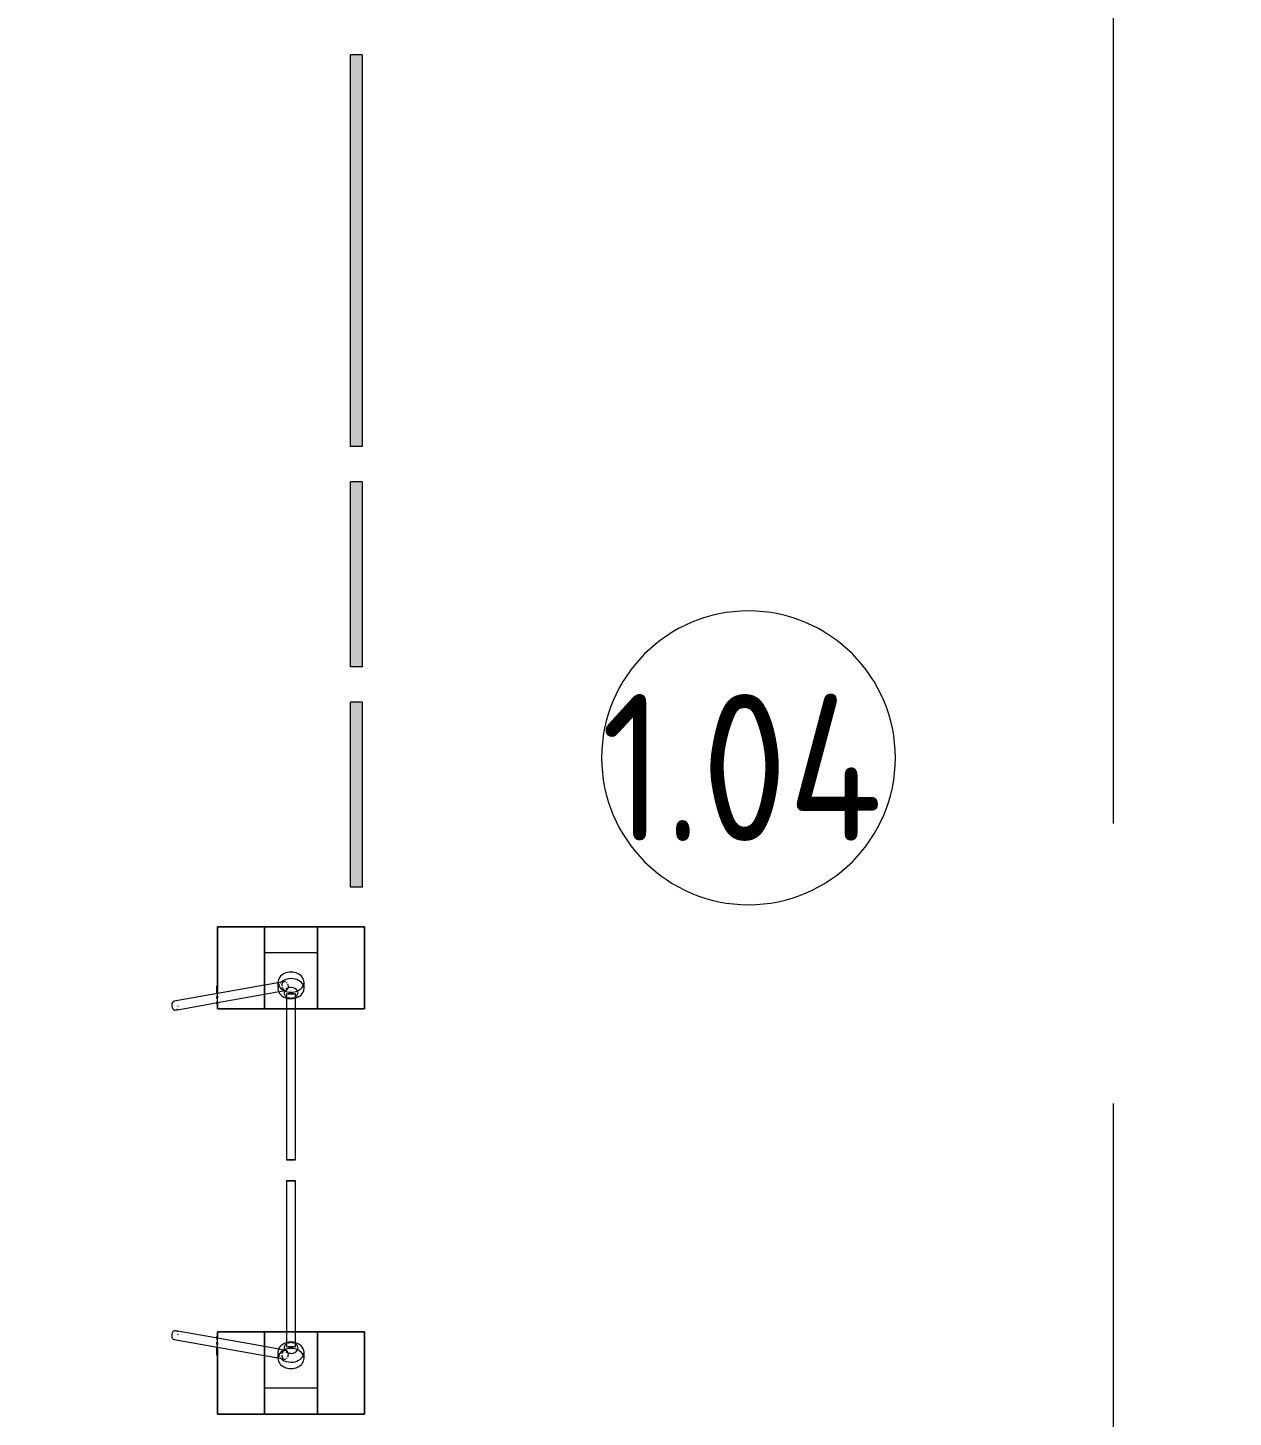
# Model space of a CAD drawing. Header units: millimetres. Extents: x -249154 to 415037, y -45458 to 354837.
# Drawn here: x 8879 to 12982, y 95182 to 99911 of the extents above; entities that cross this region are included whole.
import ezdxf

# ---------------------------------------------------------------- set-up
doc = ezdxf.new("R2010")
doc.units = ezdxf.units.MM
doc.linetypes.add('Осевая', pattern=[6350, 1270, -952.5, 3175, -952.5])
for name, color, linetype, lineweight in [('A-AREA-IDEN', 7, 'Continuous', 9), ('A-GENM', 7, 'Continuous', 9), ('I-WALL', 7, 'Continuous', 5), ('Оси-2', 7, 'Осевая', 9)]:
    doc.layers.add(name, color=color, linetype=linetype, lineweight=lineweight)
doc.layers.add('A-AREA-PATT-1', color=7, linetype='Continuous', lineweight=5, true_color=0xa5bae0, transparency=1)
doc.layers.add('M-EQPM-1', color=7, linetype='Continuous', lineweight=9, true_color=0xb2b2b2)
doc.styles.add('GOST Common', font='', dxfattribs={"width": 0.9, "height": 500})
doc.styles.get('GOST Common').set_extended_font_data('GOST Common')

# ---------------------------------------------------------------- blocks, each defined once
blk = doc.blocks.new('Gotschlich_Турникет-трипод_Тумбовый_Modul_Cross _R18 - Modul Cross 2-Arm-31992132-Объем проектирования 1 этажа')
at = {"layer": 'A-GENM'}
for p, q in [((83, -250), (86.2, -250)), ((91.3, -250), (90.7, -250))]:
    blk.add_line(p, q, dxfattribs=at)
at = {"layer": 'M-EQPM-1'}
for p, q in [((-140, 250), (-140, 90)), ((-140, 90), (-140, 250)), ((-140, 250), (140, 250)), ((140, 250), (-140, 250)), ((140, 250), (140, 90)), ((140, 90), (140, 250)), ((-50.7, 90), (-140, 90)), ((-140, 90), (140, 90)), ((-140, 90), (-140, -90)), ((-140, 90), (-140, -90)), ((-140, -90), (-140, 90)), ((-140, 90), (-140, -90)), ((-140, 90), (140, 90)), ((-140, 90), (140, 90)), ((-140, -90), (-140, 90)), ((-140, 90), (-140, -90)), ((-140, 90), (140, 90)), ((-140, 90), (140, 90)), ((-140, 90), (140, 90)), ((-140, 90), (140, 90)), ((140, 90), (-50.7, 90)), ((-50.7, 90), (-50.7, -90)), ((140, -90), (140, 90)), ((140, -90), (140, 90)), ((140, 90), (140, -90)), ((140, -90), (140, 90)), ((140, 90), (140, -90)), ((70.8, 44.5), (49, 44.5)), ((94.8, 15), (88.7, 15)), ((140, 15), (94.8, 15)), ((653.7, 15), (140, 15)), ((47.1, -22.8), (50.9, -43.8)), ((49, -44.5), (70.8, -44.5)), ((50.9, -43.8), (59.1, -90)), ((77.3, -21.3), (76.7, -17.5)), ((78.6, -28.6), (77.7, -23.4)), ((80.4, -38.5), (79, -30.4)), ((89.6, -90), (80.9, -41)), ((88.7, -15), (94.8, -15)), ((94.8, -15), (140, -15)), ((140, -15), (653.7, -15)), ((140, -90), (-140, -90)), ((-140, -90), (-50.7, -90)), ((-140, -90), (140, -90)), ((140, -90), (-140, -90)), ((-140, -90), (140, -90)), ((140, -90), (-140, -90)), ((-140, -250), (-140, -90)), ((-140, -90), (-140, -250)), ((-140, -90), (59.2, -90)), ((-140, -90), (140, -90)), ((-50.7, -90), (140, -90)), ((59.1, -90), (87.7, -250)), ((64.5, -90), (67.3, -90)), ((67.8, -90), (71, -90)), ((71.6, -90), (74.9, -90)), ((75.6, -90), (78.8, -90)), ((79.4, -90), (82.4, -90)), ((83, -90), (85.4, -90)), ((89.1, -90), (140, -90)), ((118.2, -250), (89.6, -90)), ((140, -250), (140, -90)), ((140, -90), (140, -250)), ((-140, -250), (64.5, -250)), ((140, -250), (-140, -250)), ((63.6, -250), (60.8, -250)), ((60.8, -250), (63.6, -250)), ((60.8, -250), (60.8, -252)), ((63.6, -252), (60.8, -252)), ((60.8, -252), (63.6, -252)), ((64.9, -250), (62.5, -250)), ((62.5, -250), (65.8, -250)), ((62.5, -250), (62.5, -252)), ((65.8, -252), (62.5, -252)), ((62.5, -252), (64.9, -252)), ((63.6, -250), (65.8, -250)), ((63.6, -250), (63.6, -252)), ((65.8, -252), (63.6, -252)), ((63.9, -250), (65.6, -250)), ((63.9, -250), (63.9, -252)), ((65.6, -252), (63.9, -252)), ((65.7, -250), (64.5, -250)), ((64.5, -250), (64.5, -252)), ((64.5, -252), (65.7, -252)), ((65.6, -250), (64.9, -250)), ((64.9, -250), (64.9, -252)), ((64.9, -252), (65.6, -252)), ((65.6, -250), (65.7, -250)), ((66.4, -250), (65.6, -250)), ((65.7, -252), (65.6, -252)), ((65.6, -252), (66.4, -252)), ((65.7, -250), (67.2, -250)), ((65.7, -250), (65.7, -252)), ((67.2, -252), (65.7, -252)), ((65.8, -250), (78.2, -250)), ((65.8, -250), (65.8, -252)), ((78.2, -252), (65.8, -252)), ((78.2, -250), (66.4, -250)), ((66.4, -252), (78.2, -252)), ((67.2, -250), (78.2, -250)), ((77.5, -250), (67.2, -250)), ((67.2, -250), (77.5, -250)), ((67.2, -250), (67.2, -252)), ((67.2, -250), (73, -250)), ((76.7, -250), (67.2, -250)), ((67.2, -250), (77.5, -250)), ((77.5, -252), (67.2, -252)), ((67.2, -252), (77.5, -252)), ((78.2, -252), (67.2, -252)), ((67.2, -252), (76.7, -252)), ((73, -252), (67.2, -252)), ((69.5, -250), (68.9, -250)), ((68.9, -250), (68.9, -252)), ((68.9, -252), (69.5, -252)), ((69.8, -250), (69.5, -250)), ((69.5, -250), (69.5, -252)), ((69.5, -252), (70.9, -252)), ((70.3, -250), (69.8, -250)), ((70.9, -250), (70.3, -250)), ((78.2, -250), (70.9, -250)), ((70.9, -252), (78.2, -252)), ((73, -250), (74.2, -250)), ((73, -250), (73, -252)), ((74.2, -252), (73, -252)), ((74.2, -250), (75, -250)), ((75, -252), (74.2, -252)), ((75, -250), (78.2, -250)), ((75, -250), (75, -252)), ((78.2, -252), (75, -252)), ((78.1, -250), (76.7, -250)), ((76.7, -250), (76.7, -252)), ((76.7, -252), (78.1, -252)), ((77.5, -250), (77.9, -250)), ((77.5, -252), (77.5, -250)), ((78.3, -252), (77.5, -252)), ((77.9, -250), (78.3, -250)), ((78.6, -250), (77.9, -250)), ((77.9, -250), (77.9, -252)), ((77.9, -252), (78.6, -252)), ((80, -250), (78.1, -250)), ((78.1, -252), (80, -252)), ((78.2, -250), (79.3, -250)), ((78.2, -252), (78.2, -250)), ((79.3, -252), (78.2, -252)), ((78.3, -250), (79, -250)), ((79, -252), (78.3, -252)), ((80.3, -250), (78.6, -250)), ((78.6, -252), (80.3, -252)), ((79.3, -250), (79.3, -252)), ((80, -250), (80, -252)), ((80.3, -250), (83.1, -250)), ((83.1, -250), (80.3, -250)), ((80.3, -250), (80.3, -252)), ((80.3, -250), (80.3, -252)), ((80.3, -250), (88.1, -250)), ((80.3, -252), (83.1, -252)), ((83.1, -252), (80.3, -252)), ((81.4, -250), (81.4, -252)), ((86.3, -250), (83, -250)), ((83, -250), (86.2, -250)), ((83, -250), (83, -252)), ((86.2, -252), (83, -252)), ((83, -252), (86.3, -252)), ((83.1, -250), (83.1, -252)), ((86.2, -252), (86.2, -250)), ((86.9, -250), (86.3, -250)), ((86.3, -250), (86.3, -252)), ((86.3, -252), (86.9, -252)), ((86.9, -250), (86.9, -252)), ((88.3, -250), (87.5, -250)), ((87.5, -250), (87.5, -252)), ((87.5, -252), (88.3, -252)), ((87.7, -250), (114, -397.6)), ((89.2, -250), (88.3, -250)), ((88.3, -250), (88.3, -252)), ((88.3, -252), (89.2, -252)), ((90.1, -250), (89.2, -250)), ((89.2, -250), (89.2, -252)), ((89.2, -252), (90.1, -252)), ((90.1, -252), (90.1, -250)), ((91.3, -250), (90.7, -250)), ((90.7, -250), (90.7, -252)), ((90.7, -252), (91.3, -252)), ((91.3, -250), (91.3, -252)), ((91.5, -250), (91.5, -252)), ((93.7, -250), (93.7, -252)), ((94.6, -250), (94.6, -252)), ((96.9, -250), (96.9, -252)), ((97.1, -250), (99.1, -250)), ((97.1, -252), (97.1, -250)), ((99.1, -252), (97.1, -252)), ((99.1, -250), (99.9, -250)), ((99.1, -250), (99.1, -252)), ((99.9, -252), (99.1, -252)), ((99.9, -250), (102, -250)), ((99.9, -250), (99.9, -252)), ((102, -252), (99.9, -252)), ((102, -250), (102, -252)), ((102.1, -250), (102.1, -252)), ((102.1, -252), (104.5, -252)), ((104.5, -252), (102.1, -252)), ((105.3, -250), (105.3, -252)), ((106.9, -252), (106.9, -250)), ((106.9, -250), (106.9, -252)), ((107, -250), (107, -252)), ((107, -250), (107, -252)), ((110, -252), (110, -250)), ((110, -250), (110, -252)), ((110.1, -250), (110.1, -252)), ((110.1, -250), (110.1, -252)), ((111.8, -250), (111.8, -252)), ((111.9, -250), (111.9, -252)), ((115.5, -250), (117.8, -250)), ((115.5, -252), (115.5, -250)), ((117.8, -252), (115.5, -252)), ((117.8, -250), (115.6, -250)), ((115.6, -250), (115.6, -252)), ((115.6, -252), (117.8, -252)), ((116, -250), (116, -252)), ((120.2, -250), (117.8, -250)), ((117.8, -250), (117.8, -252)), ((117.8, -250), (117.8, -252)), ((117.8, -252), (120.2, -252)), ((117.9, -250), (140, -250)), ((143.6, -392.3), (118.2, -250)), ((123.8, -250), (119.8, -250)), ((119.8, -250), (123.8, -250)), ((119.8, -250), (119.8, -252)), ((123.8, -252), (119.8, -252)), ((119.8, -252), (123.8, -252)), ((120.1, -250), (123.8, -250)), ((120.1, -250), (120.1, -252)), ((123.8, -252), (120.1, -252)), ((123.8, -250), (120.2, -250)), ((120.2, -250), (120.2, -252)), ((120.2, -252), (123.8, -252)), ((123.8, -250), (123.8, -252)), ((123.8, -250), (123.8, -252))]:
    blk.add_line(p, q, dxfattribs=at)
for centre, major_axis, ratio, start_param, end_param in [((49, 0), (0, 44.5), 0.767231, 4.712389, 7.853982), ((49, 0), (0, 44.5), 0.767231, 1.570796, 4.712389), ((70.8, 0), (0, 44.5), 0.767231, 0.334478, 1.570796), ((70.8, 0), (0, 44.5), 0.767231, 1.570796, 2.379658), ((70.8, 0), (0, 44.5), 0.767231, 0, 0.261799), ((85, 0), (0, 23.8), 0.767231, 0.363973, 1.570796), ((85, 0), (0, 23.8), 0.767231, 1.570796, 2.040343), ((70.8, 0), (0, 44.5), 0.767231, 4.886662, 6.283185), ((85, 0), (0, 23.8), 0.767231, 5.969026, 6.597345), ((88.7, 0), (0, 15), 0.001848, 0, 0.523599), ((88.7, 0), (0, 15), 0.001848, 6.021386, 6.283185), ((88.7, 0), (0, 15), 0.001848, 5.759587, 6.021386), ((88.7, 0), (0, 15), 0.001848, 0.785398, 1.047198), ((88.7, 0), (0, 15), 0.001848, 4.974188, 5.497787), ((88.7, 0), (0, 15), 0.001848, 1.047198, 1.308997), ((88.7, 0), (0, 15), 0.001848, 4.712389, 4.925612), ((88.7, 0), (0, 15), 0.001848, 1.359645, 1.570796), ((88.7, 0), (0, 15), 0.001848, 1.570796, 1.781948), ((88.7, 0), (0, 15), 0.001848, 4.499166, 4.712389), ((85, 0), (0, 23.8), 0.767231, 5.415366, 5.943804), ((85, 0), (0, 23.8), 0.767231, 5.049822, 5.16316), ((85, 0), (0, 23.8), 0.767231, 4.887057, 5.046168), ((85, 0), (0, 23.8), 0.767231, 4.712389, 4.882857), ((70.8, 0), (0, 44.5), 0.767231, 4.803749, 4.886662), ((70.8, 0), (0, 44.5), 0.767231, 4.712389, 4.801245), ((653.7, 0), (0, 15), 0.001848, 0, 1.308972), ((653.7, 0), (0, 15), 0.001848, 4.712389, 6.283185), ((653.7, 0), (0, 15), 0.001848, 1.308997, 1.570771), ((653.7, 0), (0, 15), 0.001848, 1.570796, 1.832571), ((653.7, 0), (0, 15), 0.001848, 3.141593, 4.712389), ((61.9, -20.2), (14.8, 2.6), 0.738826, 2.696356, 3.743553), ((70.8, 0), (0, 44.5), 0.767231, 2.457546, 2.553981), ((61.9, -20.2), (14.8, 2.6), 0.738826, 2.172757, 2.434556), ((61.9, -20.2), (14.8, 2.6), 0.738826, 3.743553, 4.528951), ((61.9, -20.2), (14.8, 2.6), 0.738826, 1.48862, 1.910957), ((70.8, 0), (0, 44.5), 0.767231, 2.667963, 2.774392), ((61.9, -20.2), (14.8, 2.6), 0.738826, 0.601961, 1.387359), ((61.9, -20.2), (14.8, 2.6), 0.738826, 4.790751, 5.837948), ((70.8, 0), (0, 44.5), 0.767231, 2.994738, 3.141593), ((85, 0), (0, 23.8), 0.767231, 2.040343, 2.425584), ((70.8, 0), (0, 44.5), 0.767231, 3.141593, 4.474053), ((61.9, -20.2), (14.8, 2.6), 0.738826, 6.099748, 6.885146), ((85, 0), (0, 23.8), 0.767231, 2.61273, 2.77762), ((85, 0), (0, 23.8), 0.767231, 2.827433, 3.455752), ((88.7, 0), (0, 15), 0.001848, 1.832596, 2.094395), ((88.7, 0), (0, 15), 0.001848, 3.926991, 4.45059), ((88.7, 0), (0, 15), 0.001848, 2.094395, 2.356194), ((88.7, 0), (0, 15), 0.001848, 2.617994, 3.141593), ((88.7, 0), (0, 15), 0.001848, 3.141593, 3.665191), ((85, 0), (0, 23.8), 0.767231, 3.480974, 4.008753), ((85, 0), (0, 23.8), 0.767231, 4.261618, 4.371827), ((85, 0), (0, 23.8), 0.767231, 4.374955, 4.533819), ((85, 0), (0, 23.8), 0.767231, 4.537721, 4.707905), ((70.8, 0), (0, 44.5), 0.767231, 4.474053, 4.533992), ((70.8, 0), (0, 44.5), 0.767231, 4.535895, 4.618702), ((70.8, 0), (0, 44.5), 0.767231, 4.621029, 4.709763), ((653.7, 0), (0, 15), 0.001848, 1.832596, 3.141593), ((128.8, -395), (14.8, 2.6), 0.738826, 2.958155, 3.141593), ((128.8, -395), (14.8, 2.6), 0.738826, 3.141593, 3.743553), ((128.8, -395), (14.8, 2.6), 0.738826, 3.743553, 6.361547), ((128.8, -395), (14.8, 2.6), 0.738826, 1.227883, 1.387359), ((128.8, -395), (14.8, 2.6), 0.738826, 0.340161, 0.601961)]:
    blk.add_ellipse(centre, major_axis=major_axis, ratio=ratio, start_param=start_param, end_param=end_param, dxfattribs=at)
blk = doc.blocks.new('Gotschlich_Турникет-трипод_Тумбовый_Modul_Cross _R18 - Modul Cross 2-Arm-31997083-Объем проектирования 1 этажа')
at = {"layer": 'A-GENM'}
for p, q in [((83, 250), (86.2, 250)), ((91.3, 250), (90.7, 250))]:
    blk.add_line(p, q, dxfattribs=at)
at = {"layer": 'M-EQPM-1'}
for p, q in [((114, 397.6), (87.7, 250)), ((118.2, 250), (143.6, 392.3)), ((-140, 250), (-140, 90)), ((-140, 90), (-140, 250)), ((64.5, 250), (-140, 250)), ((-140, 250), (140, 250)), ((87.7, 250), (59.1, 90)), ((63.6, 252), (60.8, 252)), ((60.8, 252), (63.6, 252)), ((60.8, 252), (60.8, 250)), ((63.6, 250), (60.8, 250)), ((60.8, 250), (63.6, 250)), ((64.9, 252), (62.5, 252)), ((62.5, 252), (65.8, 252)), ((62.5, 252), (62.5, 250)), ((65.8, 250), (62.5, 250)), ((62.5, 250), (64.9, 250)), ((63.6, 252), (65.8, 252)), ((63.6, 252), (63.6, 250)), ((65.8, 250), (63.6, 250)), ((63.9, 252), (65.6, 252)), ((63.9, 252), (63.9, 250)), ((65.6, 250), (63.9, 250)), ((65.7, 252), (64.5, 252)), ((64.5, 252), (64.5, 250)), ((64.5, 250), (65.7, 250)), ((65.6, 252), (64.9, 252)), ((64.9, 252), (64.9, 250)), ((64.9, 250), (65.6, 250)), ((65.6, 252), (65.7, 252)), ((66.4, 252), (65.6, 252)), ((65.7, 250), (65.6, 250)), ((65.6, 250), (66, 250)), ((65.7, 252), (67.2, 252)), ((65.7, 252), (65.7, 250)), ((67.2, 250), (65.7, 250)), ((65.8, 252), (78.2, 252)), ((65.8, 252), (65.8, 250)), ((78.2, 250), (65.8, 250)), ((66, 250), (66.4, 250)), ((78.2, 252), (66.4, 252)), ((66.4, 250), (78.2, 250)), ((67.2, 252), (78.2, 252)), ((77.5, 252), (67.2, 252)), ((67.2, 252), (77.5, 252)), ((67.2, 252), (67.2, 250)), ((67.2, 252), (73, 252)), ((76.7, 252), (67.2, 252)), ((77.5, 250), (67.2, 250)), ((67.2, 250), (77.5, 250)), ((78.2, 250), (67.2, 250)), ((67.2, 250), (76.7, 250)), ((73, 250), (67.2, 250)), ((77.5, 250), (67.2, 250)), ((69.5, 252), (68.9, 252)), ((68.9, 252), (68.9, 250)), ((68.9, 250), (69.5, 250)), ((70.9, 252), (69.5, 252)), ((69.5, 252), (69.5, 250)), ((69.5, 250), (70.9, 250)), ((78.2, 252), (70.9, 252)), ((70.9, 250), (78.2, 250)), ((73, 252), (73.2, 252)), ((73, 252), (73, 250)), ((73.2, 250), (73, 250)), ((73.2, 252), (73.5, 252)), ((73.5, 250), (73.2, 250)), ((73.5, 252), (73.7, 252)), ((73.7, 250), (73.5, 250)), ((73.7, 252), (73.9, 252)), ((73.9, 250), (73.7, 250)), ((73.9, 252), (74.1, 252)), ((74.1, 250), (73.9, 250)), ((74.1, 252), (74.2, 252)), ((74.2, 250), (74.1, 250)), ((74.2, 252), (75, 252)), ((75, 250), (74.2, 250)), ((75, 252), (78.2, 252)), ((75, 252), (75, 250)), ((78.2, 250), (75, 250)), ((77.6, 252), (76.7, 252)), ((76.7, 252), (76.7, 250)), ((76.7, 250), (77, 250)), ((77, 250), (77.3, 250)), ((77.3, 250), (77.6, 250)), ((77.5, 252), (78.3, 252)), ((77.5, 250), (77.5, 252)), ((78.3, 250), (77.5, 250)), ((77.8, 252), (77.6, 252)), ((77.6, 250), (77.8, 250)), ((78, 252), (77.8, 252)), ((77.8, 250), (78, 250)), ((78.6, 252), (77.9, 252)), ((77.9, 252), (77.9, 250)), ((77.9, 250), (78.6, 250)), ((78.1, 252), (78, 252)), ((78, 250), (78.1, 250)), ((80, 252), (78.1, 252)), ((78.1, 250), (80, 250)), ((78.2, 252), (79.3, 252)), ((78.2, 250), (78.2, 252)), ((79.3, 250), (78.2, 250)), ((78.3, 252), (79, 252)), ((79, 250), (78.3, 250)), ((80.3, 252), (78.6, 252)), ((78.6, 250), (80.3, 250)), ((79.3, 252), (79.3, 250)), ((80, 252), (80, 250)), ((80.3, 252), (83.1, 252)), ((83.1, 252), (80.3, 252)), ((80.3, 252), (80.3, 250)), ((80.3, 252), (80.3, 250)), ((80.3, 250), (83.1, 250)), ((83.1, 250), (80.3, 250)), ((88.1, 250), (80.3, 250)), ((81.4, 252), (81.4, 250)), ((86.3, 252), (83, 252)), ((83, 252), (86.2, 252)), ((83, 252), (83, 250)), ((86.2, 250), (83, 250)), ((83, 250), (86.3, 250)), ((83.1, 252), (83.1, 250)), ((86.2, 250), (86.2, 252)), ((86.9, 252), (86.3, 252)), ((86.3, 252), (86.3, 250)), ((86.3, 250), (86.9, 250)), ((86.9, 252), (86.9, 250)), ((88.3, 252), (87.5, 252)), ((87.5, 252), (87.5, 250)), ((87.5, 250), (88.3, 250)), ((89.2, 252), (88.3, 252)), ((88.3, 252), (88.3, 250)), ((88.3, 250), (89.2, 250)), ((90.1, 252), (89.2, 252)), ((89.2, 252), (89.2, 250)), ((89.2, 250), (90.1, 250)), ((89.6, 90), (118.2, 250)), ((90.1, 250), (90.1, 252)), ((91.3, 252), (90.7, 252)), ((90.7, 252), (90.7, 250)), ((90.7, 250), (91.3, 250)), ((91.3, 252), (91.3, 250)), ((91.5, 252), (91.5, 250)), ((93.7, 252), (93.7, 250)), ((94.6, 252), (94.6, 250)), ((96.9, 252), (96.9, 250)), ((97.1, 252), (99.1, 252)), ((97.1, 250), (97.1, 252)), ((99.1, 250), (97.1, 250)), ((99.1, 252), (99.9, 252)), ((99.1, 252), (99.1, 250)), ((99.9, 250), (99.1, 250)), ((99.9, 252), (102, 252)), ((99.9, 252), (99.9, 250)), ((102, 250), (99.9, 250)), ((102, 252), (102, 250)), ((102.1, 252), (104.5, 252)), ((104.5, 252), (102.1, 252)), ((102.1, 252), (102.1, 250)), ((105.3, 252), (105.3, 250)), ((106.9, 250), (106.9, 252)), ((106.9, 252), (106.9, 250)), ((107, 252), (107, 250)), ((107, 252), (107, 250)), ((110, 250), (110, 252)), ((110, 252), (110, 250)), ((110.1, 252), (110.1, 250)), ((110.1, 252), (110.1, 250)), ((111.8, 252), (111.8, 250)), ((111.9, 252), (111.9, 250)), ((115.5, 252), (117.8, 252)), ((115.5, 250), (115.5, 252)), ((117.8, 250), (115.5, 250)), ((117.8, 252), (115.6, 252)), ((115.6, 252), (115.6, 250)), ((115.6, 250), (117.8, 250)), ((116, 252), (116, 250)), ((120.2, 252), (117.8, 252)), ((117.8, 252), (117.8, 250)), ((117.8, 252), (117.8, 250)), ((117.8, 250), (120.2, 250)), ((140, 250), (117.9, 250)), ((123.8, 252), (119.8, 252)), ((119.8, 252), (123.8, 252)), ((119.8, 252), (119.8, 250)), ((123.8, 250), (119.8, 250)), ((119.8, 250), (123.8, 250)), ((120.1, 252), (123.8, 252)), ((120.1, 252), (120.1, 250)), ((123.8, 250), (120.1, 250)), ((123.8, 252), (120.2, 252)), ((120.2, 252), (120.2, 250)), ((120.2, 250), (123.8, 250)), ((123.8, 252), (123.8, 250)), ((123.8, 252), (123.8, 250)), ((140, 250), (140, 90)), ((140, 90), (140, 250)), ((-50.7, 90), (-140, 90)), ((-140, 90), (140, 90)), ((-140, 90), (-140, -90)), ((-140, 90), (-140, -90)), ((-140, 90), (-140, -90)), ((-140, -90), (-140, 90)), ((140, 90), (-140, 90)), ((-140, 90), (140, 90)), ((-140, 90), (-140, -90)), ((-140, -90), (-140, 90)), ((140, 90), (-140, 90)), ((-140, 90), (140, 90)), ((59.2, 90), (-140, 90)), ((140, 90), (-140, 90)), ((140, 90), (-50.7, 90)), ((-50.7, 90), (-50.7, -90)), ((59.1, 90), (50.9, 43.8)), ((67.3, 90), (64.5, 90)), ((71, 90), (67.8, 90)), ((74.9, 90), (71.6, 90)), ((78.8, 90), (75.6, 90)), ((82.4, 90), (79.4, 90)), ((80.9, 41), (89.6, 90)), ((85.4, 90), (83, 90)), ((140, 90), (89.1, 90)), ((140, -90), (140, 90)), ((140, 90), (140, -90)), ((140, -90), (140, 90)), ((140, 90), (140, -90)), ((140, -90), (140, 90)), ((50.9, 43.8), (47.1, 22.8)), ((70.8, 44.5), (49, 44.5)), ((76.7, 17.5), (77.3, 21.3)), ((77.7, 23.4), (78.6, 28.6)), ((79, 30.4), (80.4, 38.5)), ((94.8, 15), (88.7, 15)), ((140, 15), (94.8, 15)), ((653.7, 15), (140, 15)), ((49, -44.5), (70.8, -44.5)), ((88.7, -15), (94.8, -15)), ((94.8, -15), (140, -15)), ((140, -15), (653.7, -15)), ((140, -90), (-140, -90)), ((-140, -90), (-50.7, -90)), ((140, -90), (-140, -90)), ((140, -90), (-140, -90)), ((140, -90), (-140, -90)), ((140, -90), (-140, -90)), ((-140, -250), (-140, -90)), ((-140, -90), (-140, -250)), ((140, -90), (-140, -90)), ((140, -90), (-140, -90)), ((-50.7, -90), (140, -90)), ((140, -250), (140, -90)), ((140, -90), (140, -250)), ((140, -250), (-140, -250)), ((-140, -250), (140, -250))]:
    blk.add_line(p, q, dxfattribs=at)
for centre, major_axis, ratio, start_param, end_param in [((128.8, 395), (-14.8, 2.6), 0.738826, 0, 0.183438), ((128.8, 395), (-14.8, 2.6), 0.738826, 5.681225, 6.283185), ((128.8, 395), (-14.8, 2.6), 0.738826, 3.063231, 5.681225), ((128.8, 395), (-14.8, 2.6), 0.738826, 1.754234, 1.913709), ((128.8, 395), (-14.8, 2.6), 0.738826, 2.539632, 2.801431), ((49, 0), (0, 44.5), 0.767231, 4.712389, 7.853982), ((70.8, 0), (0, 44.5), 0.767231, 0.761935, 1.570796), ((61.9, 20.2), (-14.8, 2.6), 0.738826, 5.681225, 6.728422), ((70.8, 0), (0, 44.5), 0.767231, 0.587612, 0.684046), ((61.9, 20.2), (-14.8, 2.6), 0.738826, 0.707036, 0.968836), ((61.9, 20.2), (-14.8, 2.6), 0.738826, 5.419425, 5.681225), ((61.9, 20.2), (-14.8, 2.6), 0.738826, 4.895827, 5.419425), ((61.9, 20.2), (-14.8, 2.6), 0.738826, 1.230635, 1.652973), ((70.8, 0), (0, 44.5), 0.767231, 0.367201, 0.47363), ((61.9, 20.2), (-14.8, 2.6), 0.738826, 1.754234, 2.539632), ((61.9, 20.2), (-14.8, 2.6), 0.738826, 3.58683, 4.634027), ((70.8, 0), (0, 44.5), 0.767231, 0, 0.146855), ((85, 0), (0, 23.8), 0.767231, 1.10125, 1.570796), ((85, 0), (0, 23.8), 0.767231, 0.716008, 1.10125), ((70.8, 0), (0, 44.5), 0.767231, 4.950725, 6.283185), ((61.9, 20.2), (-14.8, 2.6), 0.738826, 2.539632, 3.32503), ((85, 0), (0, 23.8), 0.767231, 0.363973, 0.528862), ((85, 0), (0, 23.8), 0.767231, 5.969026, 6.597345), ((88.7, 0), (0, 15), 0.001848, 0, 0.523599), ((88.7, 0), (0, 15), 0.001848, 5.759587, 6.283185), ((88.7, 0), (0, 15), 0.001848, 0.785398, 1.047198), ((88.7, 0), (0, 15), 0.001848, 4.974188, 5.497787), ((88.7, 0), (0, 15), 0.001848, 1.047198, 1.308997), ((88.7, 0), (0, 15), 0.001848, 4.712389, 4.925612), ((88.7, 0), (0, 15), 0.001848, 1.359645, 1.570796), ((85, 0), (0, 23.8), 0.767231, 5.416024, 5.943804), ((85, 0), (0, 23.8), 0.767231, 5.052951, 5.16316), ((85, 0), (0, 23.8), 0.767231, 4.890959, 5.049822), ((85, 0), (0, 23.8), 0.767231, 4.716873, 4.887057), ((70.8, 0), (0, 44.5), 0.767231, 4.890786, 4.950725), ((70.8, 0), (0, 44.5), 0.767231, 4.806076, 4.888883), ((70.8, 0), (0, 44.5), 0.767231, 4.715015, 4.803749), ((653.7, 0), (0, 15), 0.001848, 0, 1.308997), ((653.7, 0), (0, 15), 0.001848, 4.712389, 6.283185), ((653.7, 0), (0, 15), 0.001848, 1.309022, 1.570796), ((49, 0), (0, 44.5), 0.767231, 1.570796, 3.665191), ((70.8, 0), (0, 44.5), 0.767231, 1.570796, 2.807115), ((70.8, 0), (0, 44.5), 0.767231, 2.879793, 3.141593), ((49, 0), (0, 44.5), 0.767231, 3.665191, 4.712389), ((85, 0), (0, 23.8), 0.767231, 1.570796, 2.77762), ((70.8, 0), (0, 44.5), 0.767231, 3.141593, 4.538116), ((85, 0), (0, 23.8), 0.767231, 2.827433, 3.455752), ((88.7, 0), (0, 15), 0.001848, 1.570796, 1.781948), ((88.7, 0), (0, 15), 0.001848, 4.499166, 4.712389), ((88.7, 0), (0, 15), 0.001848, 1.832596, 2.094395), ((88.7, 0), (0, 15), 0.001848, 3.926991, 4.45059), ((88.7, 0), (0, 15), 0.001848, 2.094395, 2.356194), ((88.7, 0), (0, 15), 0.001848, 2.617994, 3.141593), ((88.7, 0), (0, 15), 0.001848, 3.403392, 3.665191), ((88.7, 0), (0, 15), 0.001848, 3.141593, 3.403392), ((85, 0), (0, 23.8), 0.767231, 3.480974, 4.009412), ((85, 0), (0, 23.8), 0.767231, 4.261618, 4.374955), ((85, 0), (0, 23.8), 0.767231, 4.37861, 4.537721), ((85, 0), (0, 23.8), 0.767231, 4.541921, 4.712389), ((70.8, 0), (0, 44.5), 0.767231, 4.538116, 4.621029), ((70.8, 0), (0, 44.5), 0.767231, 4.623533, 4.712389), ((653.7, 0), (0, 15), 0.001848, 1.570822, 1.832596), ((653.7, 0), (0, 15), 0.001848, 3.141593, 4.712389), ((653.7, 0), (0, 15), 0.001848, 1.832621, 3.141593)]:
    blk.add_ellipse(centre, major_axis=major_axis, ratio=ratio, start_param=start_param, end_param=end_param, dxfattribs=at)
blk = doc.blocks.new('Марка_Помещения - Номер-25198446-Объем проектирования 1 этажа')
at = {"layer": 'A-AREA-IDEN'}
for start, end in [(360, 180), (180, 360)]:
    blk.add_arc((0, 0), 2.5, start, end, dxfattribs=at)
blk = doc.blocks.new('1floor')
at = {"layer": 'A-AREA-PATT-1'}
h = blk.add_hatch(color=256, dxfattribs=at)
h.paths.add_polyline_path([(3730, 7883), (3780, 7883.1), (3780, 7900), (3730, 7900)])
h.paths.add_polyline_path([(4505, 7883), (4555, 7883), (4555, 7900), (4505, 7900), (4505, 7890.1)])
h.paths.add_polyline_path([(6395, 7883), (6405, 7883), (6405, 7900), (6355, 7900), (6355, 7883), (6392.3, 7883)])
h.paths.add_polyline_path([(6980, 7883), (7030, 7883), (7030, 7900), (6980, 7900), (6980, 7896.3)])
h.paths.add_polyline_path([(7660, 7883), (7660, 7900), (7610, 7900), (7610, 7883), (7650, 7883)])
h.paths.add_polyline_path([(20062, 7920.5), (20070.3, 7920.9), (20070.3, 9050), (20053.3, 9050), (20053.3, 7920.5)])
h.paths.add_polyline_path([(20053.3, 10850), (20070.3, 10850), (20070.3, 10874), (13684.5, 10874), (13684.5, 15220), (13679, 15218.9), (13679, 10868.5), (20053.3, 10868.5), (20053.3, 10860)])
h.paths.add_polyline_path([(9872.6, 14719.2), (9872.6, 14759.2), (9092.6, 14759.2), (9092.6, 14719.2)])
h.paths.add_polyline_path([(8601.2, 14719.2), (8972.6, 14719.2), (8972.6, 14759.2), (8192.6, 14759.2), (8192.6, 14719.2)])
h.paths.add_polyline_path([(7098.5, 14719.2), (8072.6, 14719.2), (8072.6, 14759.2), (7098.5, 14759.2), (7098.5, 14739.2)])
h.paths.add_polyline_path([(9952.6, 14799.2), (9952.6, 15879.2), (9912.6, 15879.2), (9912.6, 14799.2), (9932.6, 14799.2)])
h.paths.add_polyline_path([(13690, 15225.5), (13710, 15225.5), (13710, 15231), (13690, 15231)])
h.paths.add_polyline_path([(6780, 15235), (6780, 15270), (6570, 15270), (6570, 15235), (6774, 15235)])
h.paths.add_polyline_path([(6731.6, 15295), (6760, 15295), (6760, 15345), (6610, 15345), (6610, 15975), (6760, 15975), (6760, 16025), (6610, 16025), (6610, 16123), (6570, 16123), (6570, 15305), (6610, 15305), (6610, 15295)])
h.paths.add_polyline_path([(6570, 17627), (6610, 17627), (6610, 17725), (6760, 17725), (6760, 17775), (6610, 17775), (6610, 18325), (6760, 18325), (6760, 18375), (6610, 18375), (6610, 18975), (6760, 18975), (6760, 19025), (6610, 19025), (6610, 19123), (6570, 19123), (6570, 17670.9)])
h.paths.add_polyline_path([(9952.6, 17799.2), (9952.6, 18429.2), (9912.6, 18429.2), (9912.6, 17799.2), (9932.6, 17799.2)])
h.paths.add_polyline_path([(13710, 17821), (13710, 17825.5), (13690, 17825.5), (13690, 17821), (13710, 17821)])
h.paths.add_polyline_path([(13679, 17825.5), (13684.5, 17827.6), (13682.2, 18474.5), (13679, 18474.4), (13679, 17826.4)])
h.paths.add_polyline_path([(13690, 18479), (13710, 18479), (13710, 18490), (13679, 18490), (13679, 18479), (13684.5, 18479)])
h.paths.add_polyline_path([(9952.6, 18549.2), (9952.6, 19179.2), (9912.6, 19179.2), (9912.6, 18549.2), (9932.6, 18549.2)])
h.paths.add_polyline_path([(9932.6, 19299.2), (9952.6, 19299.2), (9950.8, 20632.7), (9912.6, 20632.7), (9912.6, 19299.2)])
h.paths.add_polyline_path([(6610, 20627), (6610, 20725), (6760, 20725), (6760, 20770), (6570, 20770), (6570, 20627)])
h.paths.add_polyline_path([(13692.3, 21569), (13710, 21569.3), (13710, 21574.5), (13684.5, 21574.5), (13684.5, 22224.5), (13679, 22224.5), (13679, 21569), (13690, 21569)])
h.paths.add_polyline_path([(13710, 22224.5), (13710, 22232), (13700, 22232), (13700, 22224.5)])
h.paths.add_polyline_path([(6685, 27100), (6685, 27250), (6635, 27250), (6635, 27100)])
h.paths.add_polyline_path([(5835, 27100), (5835, 27250), (5785, 27250), (5785, 27100)])
h.paths.add_polyline_path([(7485, 27100), (7535, 27100), (7535, 27250), (7485, 27250), (7485, 27195.3)])
h.paths.add_polyline_path([(8385, 27100), (8385, 27150), (9089.5, 27150), (9089.5, 27250), (8335, 27250), (8335, 27100)])
h.paths.add_polyline_path([(12635.3, 27100), (12635.3, 27150), (13410.3, 27150), (13410.3, 27100), (13460.3, 27100), (13460.3, 27150), (13689.5, 27150), (13689.5, 27250), (11735.3, 27250), (11735.3, 27100), (11785.3, 27100), (11785.3, 27150), (12585.3, 27150), (12585.3, 27100)])
h.paths.add_polyline_path([(4985, 27100), (4985, 27250), (4680.5, 27250), (4680.5, 27150), (4935, 27150), (4935, 27100)])
h.paths.add_polyline_path([(10035, 27100), (10085, 27100), (10085, 27150), (10885, 27150), (10885, 27100), (10935, 27100), (10935, 27150), (11285, 27150), (11285, 27250), (10035, 27250), (10035, 27156.3)])
at = {"layer": 'I-WALL'}
for p, q in [((9912.6, 19299.2), (9912.6, 20632.7)), ((9952.6, 20632.7), (9912.6, 20632.7)), ((9952.6, 20632.7), (9952.6, 19299.2)), ((9952.6, 19299.2), (9912.6, 19299.2)), ((9912.6, 18549.2), (9912.6, 19179.2)), ((9952.6, 19179.2), (9912.6, 19179.2)), ((9952.6, 19179.2), (9952.6, 18549.2)), ((9952.6, 18549.2), (9912.6, 18549.2)), ((9912.6, 17799.2), (9912.6, 18429.2)), ((9952.6, 18429.2), (9912.6, 18429.2)), ((9952.6, 18429.2), (9952.6, 17799.2)), ((9952.6, 17799.2), (9912.6, 17799.2))]:
    blk.add_line(p, q, dxfattribs=at)
at = {"layer": 'Оси-2'}
blk.add_line((12510, 3093.7), (12510, 22398.1), dxfattribs=at)
at = {"layer": 'A-AREA-IDEN', "xscale": 199.9999999999999, "yscale": 199.9999999999999, "zscale": 199.9999999999999}
blk.add_blockref('Марка_Помещения - Номер-25198446-Объем проектирования 1 этажа', (11267.2, 18240), dxfattribs=at)
at = {"layer": 'M-EQPM-1'}
for name, p, rotation in [('Gotschlich_Турникет-трипод_Тумбовый_Modul_Cross _R18 - Modul Cross 2-Arm-31992132-Объем проектирования 1 этажа', (9710, 17525.2), 269.9999999999999), ('Gotschlich_Турникет-трипод_Тумбовый_Modul_Cross _R18 - Modul Cross 2-Arm-31997083-Объем проектирования 1 этажа', (9710, 16146.2), 89.99999999999973)]:
    blk.add_blockref(name, p, dxfattribs=dict(at, rotation=rotation))
at = {"layer": 'A-AREA-IDEN', "insert": (10765.5, 18457.2), "char_height": 500, "width": 1255.443, "attachment_point": 1, "style": 'GOST Common'}
blk.add_mtext('1.04', dxfattribs=at)

msp = doc.modelspace()

# ---------------------------------------------------------------- block references
msp.add_blockref('1floor', (64.7, 79186.1))

doc.saveas('drawing.dxf')
